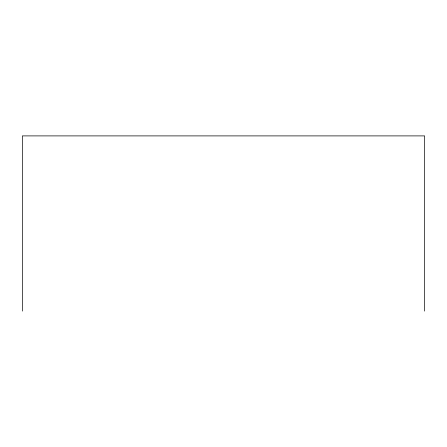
<?xml version="1.0" encoding="UTF-8"?>
<svg xmlns="http://www.w3.org/2000/svg" width="447" height="447" viewBox="0 0 447 447"><rect width="100%" height="100%" fill="white"/><g stroke="black" fill="none" stroke-linecap="round" stroke-linejoin="round"><path stroke-width="0.67" d="M424.65 311.101L424.65 135.899L22.35 135.899L22.35 311.101"/></g></svg>
